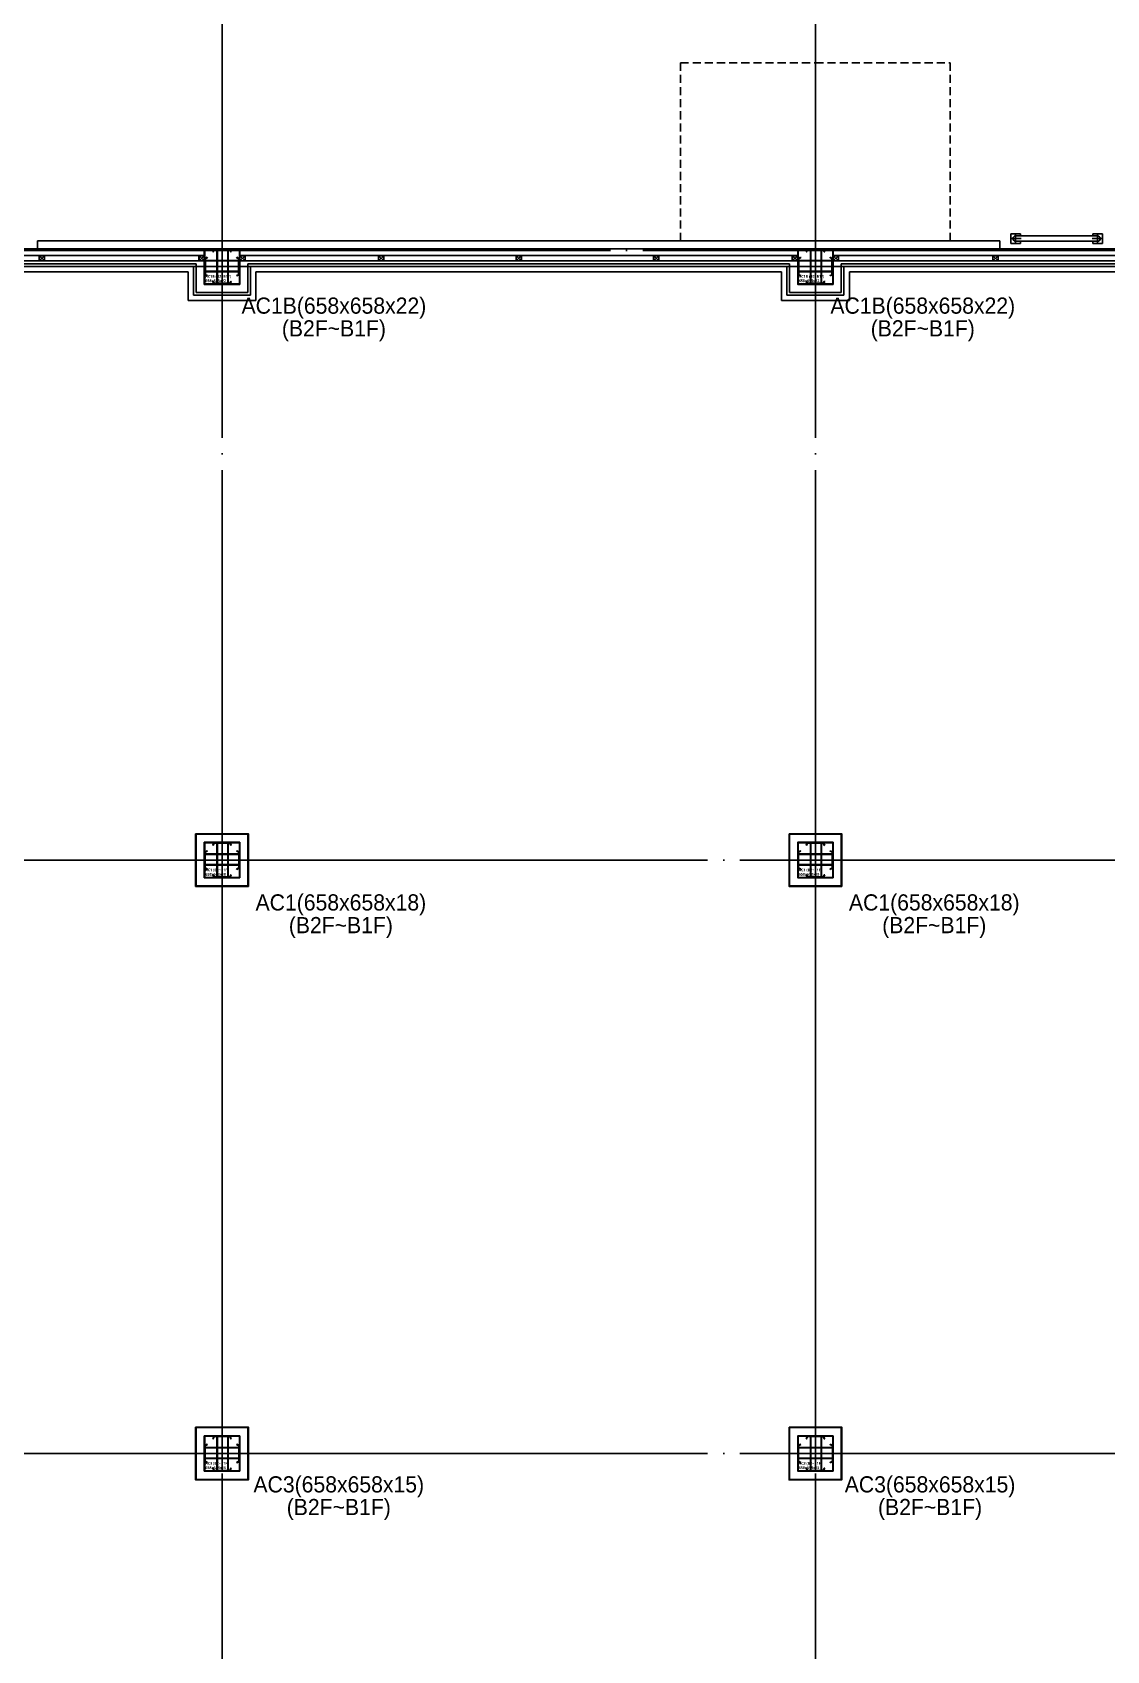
# Model space of a CAD drawing. Header units: millimetres. Extents: x -47382 to 204618, y -51045 to 127155.
# Drawn here: x 98484 to 118398, y 14717 to 44713 of the extents above; entities that cross this region are included whole.
import ezdxf
from ezdxf.enums import TextEntityAlignment as Align

# ---------------------------------------------------------------- set-up
doc = ezdxf.new("R2010")
doc.units = ezdxf.units.MM
doc.header["$LTSCALE"] = 300
doc.header["$MEASUREMENT"] = 0
doc.linetypes.add('CEN', pattern=[62, 60, -1, 0, -1])
doc.linetypes.add('DASHED', pattern=[0.75, 0.5, -0.25])
doc.layers.get('0').update_dxf_attribs({"linetype": 'CONTINUOUS'})
doc.layers.get('Defpoints').update_dxf_attribs({"color": 153, "linetype": 'CONTINUOUS'})
for name, color, linetype in [('A-CEN', 1, 'CEN'), ('A-FLOR-FLIN-TYP2', 8, 'CONTINUOUS'), ('A-FLOR-GW', 6, 'CONTINUOUS'), ('A-ST-AXIS-CEN', 252, 'CEN'), ('A-ST-COL', 2, 'CONTINUOUS'), ('A-볼라드', 8, 'CONTINUOUS'), ('Bound', 9, 'CONTINUOUS'), ('XREF-PLAN$0$A-STEEL', 7, 'CONTINUOUS'), ('갈바륨 V-115', 141, 'CONTINUOUS'), ('갈바륨 W-140', 71, 'CONTINUOUS'), ('저온단열', 160, 'CONTINUOUS'), ('지게차충전대', 7, 'DASHED'), ('충돌방지대 IN', 4, 'CONTINUOUS')]:
    doc.layers.add(name, color=color, linetype=linetype)
doc.layers.add('Defpoint', color=161, linetype='CONTINUOUS', plot=False)
doc.styles.add('SH_대대리576', font='NanumGothicBold.ttf')
doc.styles.add('돋움', font='')
doc.styles.get('돋움').set_extended_font_data('Dotum')

# ---------------------------------------------------------------- blocks, each defined once
blk = doc.blocks.new('전실1')
at = {"layer": 'A-볼라드'}
for p, q in [((-1130, 4530, -103000), (-950, 4530, -103000)), ((-1130, 4350, -103000), (-1130, 4530, -103000)), ((-1040, 4340, -103000), (-1040, 4540, -103000)), ((-950, 4490, -103000), (-950, 4530, -103000)), ((570, 4530, -103000), (390, 4530, -103000)), ((390, 4490, -103000), (390, 4530, -103000)), ((480, 4340, -103000), (480, 4540, -103000)), ((570, 4350, -103000), (570, 4530, -103000)), ((-940, 4440, -103000), (-1140, 4440, -103000)), ((-1130, 4350, -103000), (-950, 4350, -103000)), ((480, 4490, -103000), (-1040, 4490, -103000)), ((480, 4390, -103000), (-1040, 4390, -103000)), ((-950, 4350, -103000), (-950, 4390, -103000)), ((380, 4440, -103000), (580, 4440, -103000)), ((390, 4350, -103000), (390, 4390, -103000)), ((570, 4350, -103000), (390, 4350, -103000))]:
    blk.add_line(p, q, dxfattribs=at)
for centre, start, end in [((-1040, 4440, -103000), 90, 270), ((480, 4440, -103000), 270, 90)]:
    blk.add_arc(centre, 50, start, end, dxfattribs=at)
blk = doc.blocks.new('XREF-PLAN$0$각-100X100')
at = {"layer": 'XREF-PLAN$0$A-STEEL', "color": 1}
for p, q in [((-47.7, -47.7), (47.7, 47.7)), ((-47.7, 47.7), (47.7, -47.7))]:
    blk.add_line(p, q, dxfattribs=at)
at = {"layer": 'XREF-PLAN$0$A-STEEL'}
blk.add_lwpolyline([(-50, -50), (50, -50), (50, 50), (-50, 50)], close=True, dxfattribs=at)
at = {"layer": 'XREF-PLAN$0$A-STEEL', "color": 8}
blk.add_lwpolyline([(-47.7, -47.7), (47.7, -47.7), (47.7, 47.7), (-47.7, 47.7)], close=True, dxfattribs=at)
blk = doc.blocks.new('AC1 (b2~b1f)')
for points in [[(179, 658), (479, 658), (479, 640), (179, 640)], [(0, 479), (0, 179), (18, 179), (18, 479)], [(658, 179), (658, 479), (640, 479), (640, 179)], [(179, 0), (479, 0), (479, 18), (179, 18)]]:
    blk.add_hatch(color=9).paths.add_polyline_path(points)
for p, q in [((235, 640), (235, 18)), ((244, 640), (244, 18)), ((435, 640), (435, 18)), ((444, 640), (444, 0)), ((18, 443), (640, 443)), ((18, 434), (640, 434)), ((18, 244), (640, 244)), ((18, 235), (640, 235))]:
    blk.add_line(p, q)
at = {"color": 8, "linetype": 'Continuous'}
for points in [[(179, 658), (479, 658), (479, 640), (179, 640)], [(0, 479), (0, 179), (18, 179), (18, 479)], [(658, 179), (658, 479), (640, 479), (640, 179)], [(179, 0), (479, 0), (479, 18), (179, 18)]]:
    blk.add_lwpolyline(points, close=True, dxfattribs=at)
at = {"layer": 'A-ST-COL'}
for p, q in [((0, 638), (0, 499)), ((8, 638), (8, 499)), ((20, 658), (159, 658)), ((20, 650), (159, 650)), ((170, 634), (157, 603)), ((165, 600), (157, 603)), ((178, 631), (165, 600)), ((480, 631), (493, 600)), ((488, 634), (501, 603)), ((493, 600), (501, 603)), ((638, 658), (499, 658)), ((638, 650), (499, 650)), ((650, 638), (650, 499)), ((658, 638), (658, 499)), ((24, 488), (55, 501)), ((27, 480), (58, 493)), ((58, 493), (55, 501)), ((600, 493), (603, 501)), ((631, 480), (600, 493)), ((634, 488), (603, 501)), ((0, 20), (0, 159)), ((8, 20), (8, 159)), ((20, 8), (159, 8)), ((20, 0), (159, 0)), ((24, 170), (55, 157)), ((27, 178), (58, 165)), ((58, 165), (55, 157)), ((165, 58), (157, 55)), ((170, 24), (157, 55)), ((178, 27), (165, 58)), ((480, 27), (493, 58)), ((488, 24), (501, 55)), ((493, 58), (501, 55)), ((638, 8), (499, 8)), ((638, 0), (499, 0)), ((631, 178), (600, 165)), ((600, 165), (603, 157)), ((634, 170), (603, 157)), ((650, 20), (650, 159)), ((658, 20), (658, 159))]:
    blk.add_line(p, q, dxfattribs=at)
for centre, radius, start, end in [((20, 638), 20, 90, 180), ((20, 638), 12, 90, 180), ((159, 638), 20, 340, 90), ((159, 638), 12, 340, 90), ((499, 638), 20, 90, 200), ((499, 638), 12, 90, 200), ((638, 638), 20, 0, 90), ((638, 638), 12, 0, 90), ((20, 499), 20, 180, 290), ((20, 499), 12, 180, 290), ((638, 499), 20, 250, 0), ((638, 499), 12, 250, 0), ((20, 159), 20, 70, 180), ((20, 20), 20, 180, 270), ((20, 159), 12, 70, 180), ((20, 20), 12, 180, 270), ((159, 20), 20, 270, 20), ((159, 20), 12, 270, 20), ((499, 20), 20, 160, 270), ((499, 20), 12, 160, 270), ((638, 159), 20, 0, 110), ((638, 159), 12, 0, 110), ((638, 20), 20, 270, 0), ((638, 20), 12, 270, 0)]:
    blk.add_arc(centre, radius, start, end, dxfattribs=at)
at = {"layer": 'Bound', "color": 9, "linetype": 'Continuous'}
for p, q in [((658, 658), (0, 658)), ((0, 658), (0, 0)), ((658, 0), (658, 658)), ((0, 0), (658, 0))]:
    blk.add_line(p, q, dxfattribs=at)
at = {"layer": 'Defpoint'}
for p, q in [((329, 658), (329, 0)), ((0, 329), (658, 329))]:
    blk.add_line(p, q, dxfattribs=at)
at = {"layer": 'Defpoint', "linetype": 'Continuous', "style": 'SH_대대리576'}
for s, p in [('AC1 (B2~B1F)', (20, 147)), ('658x658x18', (20, 66))]:
    blk.add_text(s, height=50, dxfattribs=at).set_placement(p, align=Align.MIDDLE_LEFT)
blk = doc.blocks.new('AC3(b2~b1f)')
for points in [[(179, 658), (479, 658), (479, 643), (179, 643)], [(0, 479), (0, 179), (15, 179), (15, 479)], [(658, 179), (658, 479), (643, 479), (643, 179)], [(179, 0), (479, 0), (479, 15), (179, 15)]]:
    blk.add_hatch(color=9).paths.add_polyline_path(points)
for p, q in [((235, 640), (235, 18)), ((244, 640), (244, 18)), ((435, 640), (435, 18)), ((444, 640), (444, 0)), ((18, 443), (640, 443)), ((18, 434), (640, 434)), ((18, 244), (640, 244)), ((18, 235), (640, 235))]:
    blk.add_line(p, q)
at = {"color": 8, "linetype": 'Continuous'}
for points in [[(179, 658), (479, 658), (479, 643), (179, 643)], [(0, 479), (0, 179), (15, 179), (15, 479)], [(658, 179), (658, 479), (643, 479), (643, 179)], [(179, 0), (479, 0), (479, 15), (179, 15)]]:
    blk.add_lwpolyline(points, close=True, dxfattribs=at)
at = {"layer": 'A-ST-COL'}
for p, q in [((0, 638), (0, 499)), ((8, 638), (8, 499)), ((20, 658), (159, 658)), ((20, 650), (159, 650)), ((170, 634), (157, 603)), ((165, 600), (157, 603)), ((178, 631), (165, 600)), ((480, 631), (493, 600)), ((488, 634), (501, 603)), ((493, 600), (501, 603)), ((638, 658), (499, 658)), ((638, 650), (499, 650)), ((650, 638), (650, 499)), ((658, 638), (658, 499)), ((24, 488), (55, 501)), ((27, 480), (58, 493)), ((58, 493), (55, 501)), ((600, 493), (603, 501)), ((631, 480), (600, 493)), ((634, 488), (603, 501)), ((0, 20), (0, 159)), ((8, 20), (8, 159)), ((20, 8), (159, 8)), ((20, 0), (159, 0)), ((24, 170), (55, 157)), ((27, 178), (58, 165)), ((58, 165), (55, 157)), ((165, 58), (157, 55)), ((170, 24), (157, 55)), ((178, 27), (165, 58)), ((480, 27), (493, 58)), ((488, 24), (501, 55)), ((493, 58), (501, 55)), ((638, 8), (499, 8)), ((638, 0), (499, 0)), ((631, 178), (600, 165)), ((600, 165), (603, 157)), ((634, 170), (603, 157)), ((650, 20), (650, 159)), ((658, 20), (658, 159))]:
    blk.add_line(p, q, dxfattribs=at)
for centre, radius, start, end in [((20, 638), 20, 90, 180), ((20, 638), 12, 90, 180), ((159, 638), 20, 340, 90), ((159, 638), 12, 340, 90), ((499, 638), 20, 90, 200), ((499, 638), 12, 90, 200), ((638, 638), 20, 0, 90), ((638, 638), 12, 0, 90), ((20, 499), 20, 180, 290), ((20, 499), 12, 180, 290), ((638, 499), 20, 250, 0), ((638, 499), 12, 250, 0), ((20, 159), 20, 70, 180), ((20, 20), 20, 180, 270), ((20, 159), 12, 70, 180), ((20, 20), 12, 180, 270), ((159, 20), 20, 270, 20), ((159, 20), 12, 270, 20), ((499, 20), 20, 160, 270), ((499, 20), 12, 160, 270), ((638, 159), 20, 0, 110), ((638, 159), 12, 0, 110), ((638, 20), 20, 270, 0), ((638, 20), 12, 270, 0)]:
    blk.add_arc(centre, radius, start, end, dxfattribs=at)
at = {"layer": 'Bound', "color": 9, "linetype": 'Continuous'}
for p, q in [((658, 658), (0, 658)), ((0, 658), (0, 0)), ((658, 0), (658, 658)), ((0, 0), (658, 0))]:
    blk.add_line(p, q, dxfattribs=at)
at = {"layer": 'Defpoint'}
for p, q in [((329, 658), (329, 0)), ((0, 329), (658, 329))]:
    blk.add_line(p, q, dxfattribs=at)
at = {"layer": 'Defpoint', "linetype": 'Continuous', "style": 'SH_대대리576'}
for s, p in [('AC3 (B2~B1F)', (20, 147)), ('658x658x15', (20, 66))]:
    blk.add_text(s, height=50, dxfattribs=at).set_placement(p, align=Align.MIDDLE_LEFT)
blk = doc.blocks.new('AC1B(b2~b1f)')
for points in [[(179, 658), (479, 658), (479, 636), (179, 636)], [(0, 479), (0, 179), (22, 179), (22, 479)], [(658, 179), (658, 479), (636, 479), (636, 179)], [(179, 0), (479, 0), (479, 22), (179, 22)]]:
    blk.add_hatch(color=9).paths.add_polyline_path(points)
for p, q in [((235, 640), (235, 18)), ((244, 640), (244, 18)), ((435, 640), (435, 18)), ((444, 640), (444, 0)), ((18, 443), (640, 443)), ((18, 434), (640, 434)), ((18, 244), (640, 244)), ((18, 235), (640, 235))]:
    blk.add_line(p, q)
at = {"color": 8, "linetype": 'Continuous'}
for points in [[(179, 658), (479, 658), (479, 636), (179, 636)], [(0, 479), (0, 179), (22, 179), (22, 479)], [(658, 179), (658, 479), (636, 479), (636, 179)], [(179, 0), (479, 0), (479, 22), (179, 22)]]:
    blk.add_lwpolyline(points, close=True, dxfattribs=at)
at = {"layer": 'A-ST-COL'}
for p, q in [((0, 638), (0, 499)), ((8, 638), (8, 499)), ((20, 658), (159, 658)), ((20, 650), (159, 650)), ((170, 634), (157, 603)), ((165, 600), (157, 603)), ((178, 631), (165, 600)), ((480, 631), (493, 600)), ((488, 634), (501, 603)), ((493, 600), (501, 603)), ((638, 658), (499, 658)), ((638, 650), (499, 650)), ((650, 638), (650, 499)), ((658, 638), (658, 499)), ((24, 488), (55, 501)), ((27, 480), (58, 493)), ((58, 493), (55, 501)), ((600, 493), (603, 501)), ((631, 480), (600, 493)), ((634, 488), (603, 501)), ((0, 20), (0, 159)), ((8, 20), (8, 159)), ((20, 8), (159, 8)), ((20, 0), (159, 0)), ((24, 170), (55, 157)), ((27, 178), (58, 165)), ((58, 165), (55, 157)), ((165, 58), (157, 55)), ((170, 24), (157, 55)), ((178, 27), (165, 58)), ((480, 27), (493, 58)), ((488, 24), (501, 55)), ((493, 58), (501, 55)), ((638, 8), (499, 8)), ((638, 0), (499, 0)), ((631, 178), (600, 165)), ((600, 165), (603, 157)), ((634, 170), (603, 157)), ((650, 20), (650, 159)), ((658, 20), (658, 159))]:
    blk.add_line(p, q, dxfattribs=at)
for centre, radius, start, end in [((20, 638), 20, 90, 180), ((20, 638), 12, 90, 180), ((159, 638), 20, 340, 90), ((159, 638), 12, 340, 90), ((499, 638), 20, 90, 200), ((499, 638), 12, 90, 200), ((638, 638), 20, 0, 90), ((638, 638), 12, 0, 90), ((20, 499), 20, 180, 290), ((20, 499), 12, 180, 290), ((638, 499), 20, 250, 0), ((638, 499), 12, 250, 0), ((20, 159), 20, 70, 180), ((20, 20), 20, 180, 270), ((20, 159), 12, 70, 180), ((20, 20), 12, 180, 270), ((159, 20), 20, 270, 20), ((159, 20), 12, 270, 20), ((499, 20), 20, 160, 270), ((499, 20), 12, 160, 270), ((638, 159), 20, 0, 110), ((638, 159), 12, 0, 110), ((638, 20), 20, 270, 0), ((638, 20), 12, 270, 0)]:
    blk.add_arc(centre, radius, start, end, dxfattribs=at)
at = {"layer": 'Bound', "color": 9, "linetype": 'Continuous'}
for p, q in [((658, 658), (0, 658)), ((0, 658), (0, 0)), ((658, 0), (658, 658)), ((0, 0), (658, 0))]:
    blk.add_line(p, q, dxfattribs=at)
at = {"layer": 'Defpoint'}
for p, q in [((329, 658), (329, 0)), ((0, 329), (658, 329))]:
    blk.add_line(p, q, dxfattribs=at)
at = {"layer": 'Defpoint', "linetype": 'Continuous', "style": 'SH_대대리576'}
for s, p in [('AC1B (B2~B1F)', (20, 147)), ('658x658x22', (20, 66))]:
    blk.add_text(s, height=50, dxfattribs=at).set_placement(p, align=Align.MIDDLE_LEFT)
blk = doc.blocks.new('ACT 지하2층구조평면도')
for name, p in [('AC1B(b2~b1f)', (149053, 91087)), ('AC1B(b2~b1f)', (160053, 91087)), ('AC1 (b2~b1f)', (149053, 80087)), ('AC1 (b2~b1f)', (160053, 80087)), ('AC3(b2~b1f)', (149053, 69087)), ('AC3(b2~b1f)', (160053, 69087))]:
    blk.add_blockref(name, p)

msp = doc.modelspace()

# ---------------------------------------------------------------- linework, layer by layer
msp.add_lwpolyline([(112521, 18850), (113479, 18850), (113479, 17892), (112521, 17892)], close=True)
at = {"layer": 'A-CEN'}
msp.add_line((35400, 40671), (135400, 40671), dxfattribs=at)
at = {"layer": 'A-FLOR-FLIN-TYP2'}
for p, q in [((95754, 40475), (101671, 40475)), ((102429, 40475), (112671, 40475)), ((113429, 40475), (119346, 40475))]:
    msp.add_line(p, q, dxfattribs=at)
at = {"layer": 'A-FLOR-GW'}
for p, q in [((101671, 40700), (95654, 40700)), ((101671, 40575), (95654, 40575)), ((102329, 40700), (112671, 40700)), ((102329, 40575), (112671, 40575)), ((113329, 40700), (119346, 40700)), ((113329, 40575), (119346, 40575))]:
    msp.add_line(p, q, dxfattribs=at)
at = {"layer": 'A-ST-AXIS-CEN'}
for p, q in [((102000, 0), (102000, 99371)), ((113000, 0), (113000, 99371)), ((0, 40371), (142000, 40371)), ((0, 29371), (142000, 29371)), ((0, 18371), (142000, 18371))]:
    msp.add_line(p, q, dxfattribs=at)
at = {"layer": '갈바륨 V-115'}
for p, q in [((101471, 40375), (95854, 40375)), ((101471, 40375), (101471, 39842)), ((102529, 40375), (112471, 40375)), ((102529, 40375), (102529, 39842)), ((112471, 40375), (112471, 39842)), ((119146, 40375), (113529, 40375)), ((113529, 40375), (113529, 39842)), ((101471, 39842), (102529, 39842)), ((113529, 39842), (112471, 39842))]:
    msp.add_line(p, q, dxfattribs=at)
at = {"layer": '갈바륨 W-140'}
for points in [[(101511, 29860), (102489, 29860), (102489, 28882), (101511, 28882)], [(112511, 29860), (113489, 29860), (113489, 28882), (112511, 28882)], [(101511, 18860), (102489, 18860), (102489, 17882), (101511, 17882)], [(112511, 18860), (113489, 18860), (113489, 17882), (112511, 17882)]]:
    msp.add_lwpolyline(points, close=True, dxfattribs=at)
at = {"layer": '저온단열'}
for p, q in [((101521, 40425), (95804, 40425)), ((101521, 40425), (101521, 39892)), ((102479, 40425), (112521, 40425)), ((102479, 40425), (102479, 39892)), ((112521, 40425), (112521, 39892)), ((113479, 40425), (119196, 40425)), ((113479, 40425), (113479, 39892)), ((101521, 39892), (102479, 39892)), ((113479, 39892), (112521, 39892))]:
    msp.add_line(p, q, dxfattribs=at)
for points in [[(101521, 29850), (102479, 29850), (102479, 28892), (101521, 28892)], [(112521, 29850), (113479, 29850), (113479, 28892), (112521, 28892)], [(101521, 18850), (102479, 18850), (102479, 17892), (101521, 17892)], [(112521, 18850), (113479, 18850), (113479, 17892), (112521, 17892)]]:
    msp.add_lwpolyline(points, close=True, dxfattribs=at)
at = {"layer": '지게차충전대', "linetype": 'DASHED'}
for points in [[(110500, 40850), (110500, 44150), (113000, 44150), (113000, 40850)], [(113000, 40850), (113000, 44150), (115500, 44150), (115500, 40850)]]:
    msp.add_lwpolyline(points, close=True, dxfattribs=at)
at = {"layer": '충돌방지대 IN'}
for p, q in [((98579, 40700), (98579, 40850)), ((98579, 40850), (116421, 40850)), ((116421, 40700), (116421, 40850)), ((101371, 40275), (95954, 40275)), ((101371, 40275), (101371, 39742)), ((102629, 40275), (112371, 40275)), ((102629, 40275), (102629, 39742)), ((112371, 40275), (112371, 39742)), ((113629, 40275), (119046, 40275)), ((113629, 40275), (113629, 39742)), ((101371, 39742), (102629, 39742)), ((113629, 39742), (112371, 39742))]:
    msp.add_line(p, q, dxfattribs=at)

# ---------------------------------------------------------------- block references
msp.add_blockref('ACT 지하2층구조평면도', (-47382, -51045))
at = {"xscale": -1}
msp.add_blockref('전실1', (117191, 36450), dxfattribs=at)
at = {"ltscale": 5}
for p in [(98662, 40525), (101621, 40525), (113379, 40525), (116338, 40525)]:
    msp.add_blockref('XREF-PLAN$0$각-100X100', p, dxfattribs=at)
at = {"ltscale": 5, "xscale": -1}
for p in [(102379, 40525), (104950, 40525), (107500, 40525), (110050, 40525), (112621, 40525)]:
    msp.add_blockref('XREF-PLAN$0$각-100X100', p, dxfattribs=at)

# ---------------------------------------------------------------- texts
at = {"layer": 'Defpoints', "linetype": 'Continuous', "style": '돋움'}
for s, p in [('AC1B(658x658x22)', (104074, 39408)), ('AC1B(658x658x22)', (114990, 39408)), ('(B2F~B1F)', (104074, 38987)), ('(B2F~B1F)', (114990, 38987)), ('AC1(658x658x18)', (104203, 28346)), ('AC1(658x658x18)', (115203, 28346)), ('(B2F~B1F)', (104203, 27925)), ('(B2F~B1F)', (115203, 27925)), ('AC3(658x658x15)', (104164, 17559)), ('AC3(658x658x15)', (115125, 17559)), ('(B2F~B1F)', (104164, 17139)), ('(B2F~B1F)', (115125, 17139))]:
    msp.add_text(s, height=300, dxfattribs=at).set_placement(p, align=Align.BOTTOM_CENTER)

doc.saveas('drawing.dxf')
